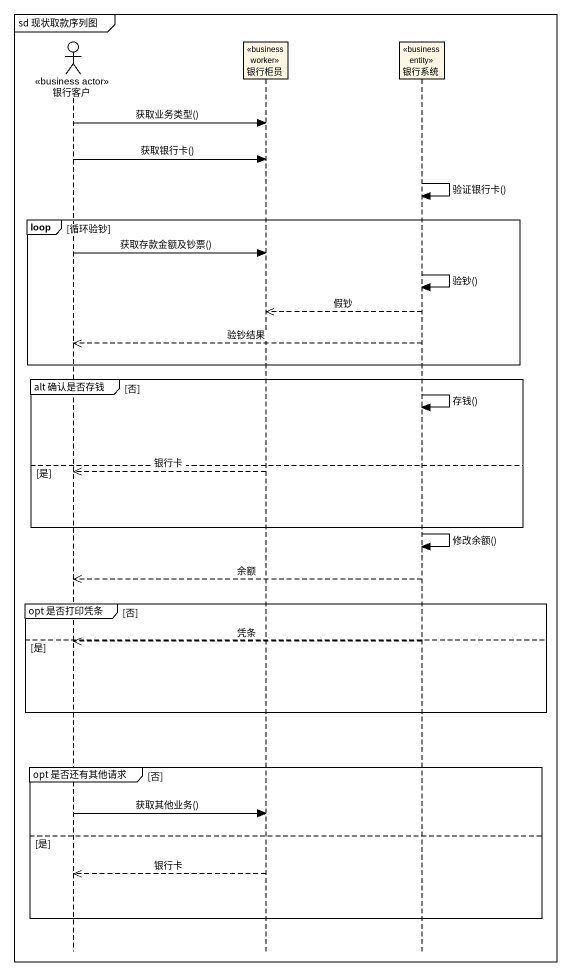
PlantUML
@startuml
mainframe sd 现状取款序列图
hide footbox
actor 银行客户 <<business actor>>
participant 银行柜员 <<business worker>>
participant 银行系统 <<business entity>>

银行客户 -> 银行柜员 : 获取业务类型()
银行客户 -> 银行柜员 : 获取银行卡()
银行系统 -> 银行系统 : 验证银行卡()
loop 循环验钞
  银行客户 -> 银行柜员 : 获取存款金额及钞票()
  银行系统 -> 银行系统 : 验钞()
  银行系统 -->> 银行柜员 : 假钞
  银行系统 -->> 银行客户 : 验钞结果
end
group alt 确认是否存钱 [否]
  银行系统 -> 银行系统 : 存钱()
else 是
  银行柜员 -->> 银行客户 : 银行卡
end
银行系统 -> 银行系统 : 修改余额()
银行系统 -->> 银行客户 : 余额
group opt 是否打印凭条 [否]
else 是
  银行系统 -->> 银行客户 : 凭条
end
group opt 是否还有其他请求 [否]
  银行客户 -> 银行柜员 : 获取其他业务()
else 是
  银行柜员 -->> 银行客户 : 银行卡
end
@enduml
